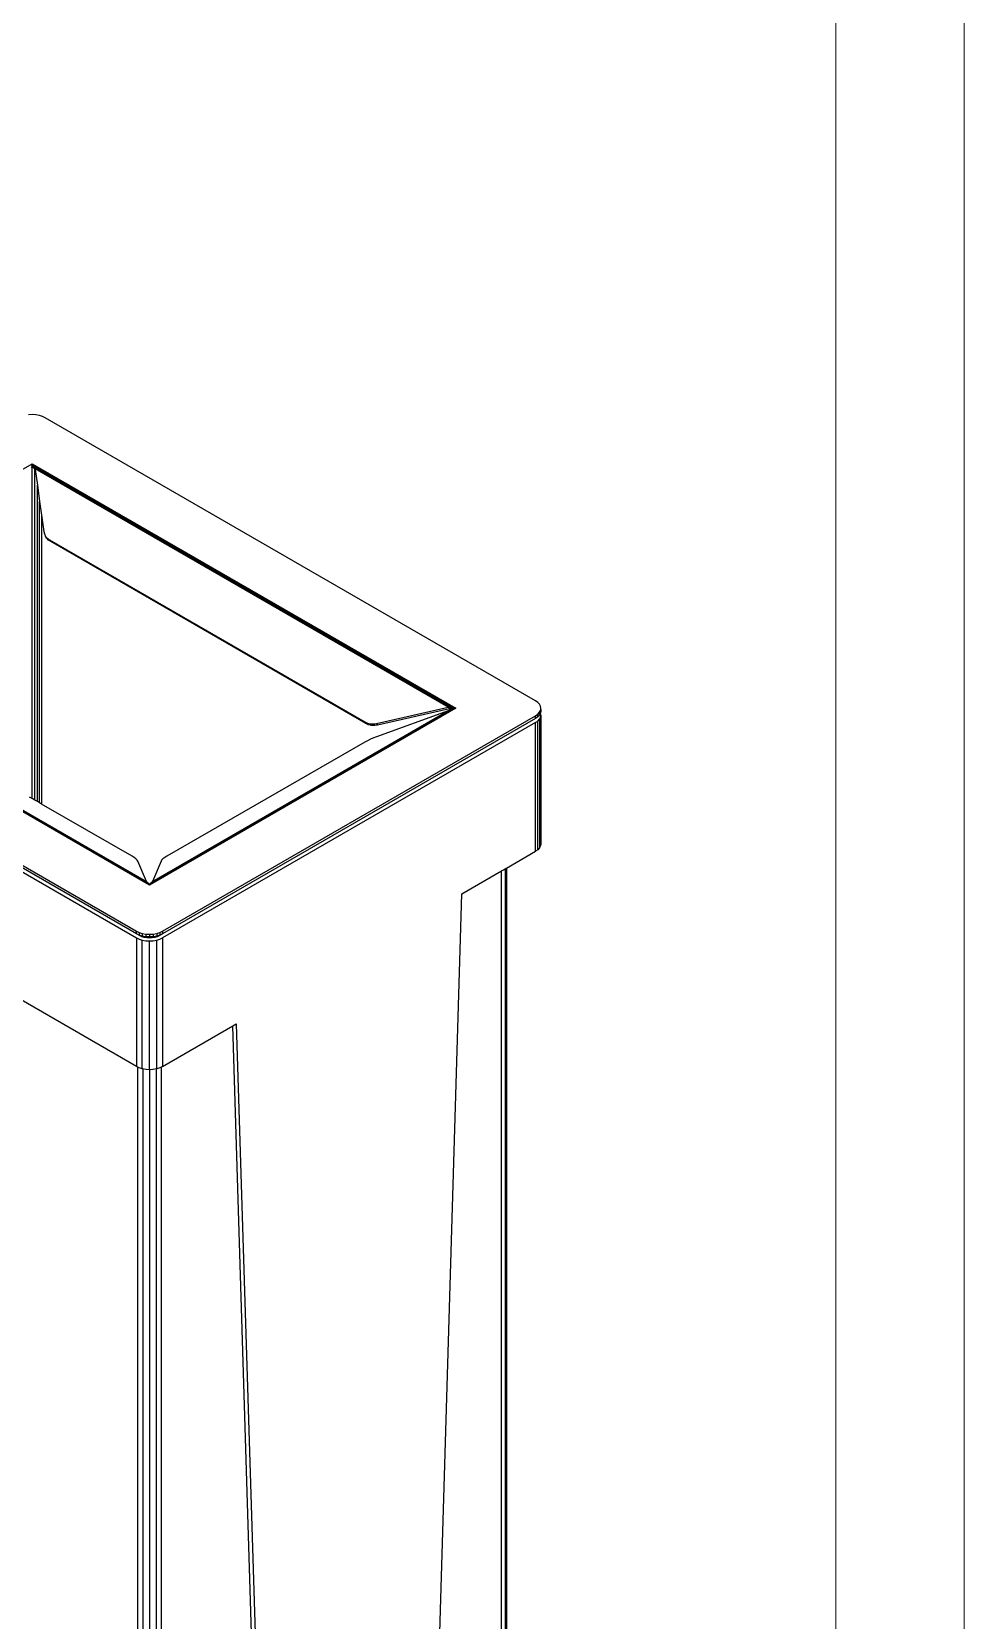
# Model space of a CAD drawing. Header units: millimetres. Extents: x 153 to 4750, y 92 to 3343.
# Drawn here: x 4188 to 4750, y 1899 to 2856 of the extents above; entities that cross this region are included whole.
import ezdxf

# ---------------------------------------------------------------- set-up
doc = ezdxf.new("R2010")
doc.units = ezdxf.units.MM
doc.layers.add('tabelka', color=155, linetype='Continuous')

msp = doc.modelspace()

# ---------------------------------------------------------------- linework, layer by layer
for p, q in [((4188.65, 2625.39), (4186.4, 2625.26)), ((4190.9, 2625.26), (4188.65, 2625.39)), ((4193.02, 2624.87), (4190.9, 2625.26)), ((4194.88, 2624.27), (4193.02, 2624.87)), ((4196.43, 2623.53), (4194.88, 2624.27)), ((4492, 2452.88), (4196.43, 2623.53)), ((4004.12, 2489.22), (4188.65, 2595.75)), ((4188.65, 2595.75), (4188.22, 2595.05)), ((4188.22, 2595.05), (4188.65, 2594.12)), ((4188.65, 2595.75), (4443.89, 2448.39)), ((4188.65, 2594.12), (4188.65, 2595.75)), ((4189.09, 2595.07), (4188.65, 2595.75)), ((4188.65, 2594.12), (4189.09, 2595.07)), ((4189.91, 2592.97), (4189.09, 2595.07)), ((4189.54, 2594.33), (4189.09, 2595.07)), ((4189.09, 2595.07), (4442.75, 2448.62)), ((4188.02, 2593.56), (4188.65, 2594.12)), ((4188.65, 2546.91), (4188.65, 2594.12)), ((4188.65, 2594.12), (4189.28, 2593.56)), ((4189.28, 2593.56), (4189.91, 2592.97)), ((4189.91, 2592.97), (4189.54, 2594.33)), ((4190, 2593.55), (4189.54, 2594.33)), ((4189.54, 2594.33), (4441.61, 2448.8)), ((4190.06, 2593.31), (4189.54, 2594.33)), ((4189.91, 2592.97), (4190.29, 2592.6)), ((4190, 2593.55), (4440.49, 2448.93)), ((4190.18, 2593.24), (4190, 2593.55)), ((4190.13, 2593.27), (4190, 2593.55)), ((4190.13, 2593.27), (4190.06, 2593.31)), ((4190.2, 2593.02), (4190.06, 2593.31)), ((4190.18, 2593.24), (4190.13, 2593.27)), ((4190.25, 2592.99), (4190.13, 2593.27)), ((4190.29, 2593.05), (4190.18, 2593.24)), ((4190.29, 2592.85), (4190.2, 2593.02)), ((4190.25, 2592.99), (4190.2, 2593.02)), ((4190.29, 2592.97), (4190.25, 2592.99)), ((4190.29, 2592.91), (4190.25, 2592.99)), ((4190.29, 2592.97), (4190.29, 2593.05)), ((4190.36, 2592.93), (4190.29, 2593.05)), ((4190.36, 2592.93), (4190.29, 2592.97)), ((4190.29, 2592.91), (4190.29, 2592.97)), ((4190.29, 2592.85), (4190.29, 2592.91)), ((4190.37, 2592.7), (4190.29, 2592.85)), ((4190.29, 2546.81), (4190.29, 2592.6)), ((4190.29, 2592.6), (4190.52, 2592.39)), ((4190.48, 2592.73), (4190.36, 2592.93)), ((4190.39, 2592.69), (4190.37, 2592.7)), ((4190.49, 2592.63), (4190.39, 2592.69)), ((4190.52, 2592.39), (4190.39, 2592.69)), ((4439.38, 2449.03), (4190.48, 2592.73)), ((4190.48, 2592.73), (4190.49, 2592.63)), ((4190.49, 2592.63), (4190.52, 2592.39)), ((4190.52, 2592.39), (4191.83, 2582.9)), ((4191.83, 2546.53), (4191.83, 2582.9)), ((4191.83, 2582.9), (4193.18, 2573.03)), ((4193.18, 2546.09), (4193.18, 2573.03)), ((4193.18, 2573.03), (4194.31, 2564.85)), ((4194.31, 2564.85), (4194.31, 2545.55)), ((4194.31, 2564.85), (4195.66, 2555.03)), ((4188.65, 2393.97), (4188.65, 2546.91)), ((4190.29, 2393.02), (4190.29, 2546.81)), ((4195.66, 2555.03), (4196.05, 2553.45)), ((4196.05, 2553.45), (4196.79, 2552.01)), ((4196.79, 2552.01), (4197.84, 2550.79)), ((4197.49, 2551.01), (4196.79, 2552.01)), ((4198.54, 2549.78), (4197.49, 2551.01)), ((4197.84, 2550.79), (4199.14, 2549.83)), ((4197.84, 2550.79), (4198.54, 2549.78)), ((4199.84, 2548.83), (4198.54, 2549.78)), ((4199.14, 2549.83), (4389.1, 2440.16)), ((4199.14, 2549.83), (4199.84, 2548.83)), ((4342.09, 2466.7), (4199.84, 2548.83)), ((4191.83, 2392.13), (4191.83, 2546.53)), ((4193.18, 2391.35), (4193.18, 2546.09)), ((4194.31, 2545.55), (4194.31, 2390.7)), ((3956.01, 2484.73), (4251.58, 2314.08)), ((4259.36, 2341.85), (4004.12, 2489.22)), ((4258.92, 2342.49), (4005.26, 2488.93)), ((4258.47, 2343.06), (4006.4, 2488.6)), ((4258.01, 2343.58), (4007.52, 2488.2)), ((4008.63, 2487.75), (4257.53, 2344.04)), ((4389.8, 2439.15), (4342.09, 2466.7)), ((4493.35, 2451.93), (4492, 2452.88)), ((4494.38, 2450.82), (4493.35, 2451.93)), ((4443.89, 2448.39), (4259.36, 2341.85)), ((4442.75, 2448.11), (4259.8, 2342.49)), ((4441.61, 2447.77), (4260.25, 2343.06)), ((4440.49, 2447.38), (4260.71, 2343.58)), ((4261.19, 2344.04), (4439.38, 2446.92)), ((4267.14, 2314.08), (4492, 2443.9)), ((4492, 2442.27), (4267.14, 2312.44)), ((4396.07, 2439.31), (4439.38, 2449.03)), ((4439.38, 2446.92), (4396.07, 2431.22)), ((4440.08, 2448.02), (4396.78, 2438.31)), ((4441.03, 2447.74), (4439.38, 2449.03)), ((4439.38, 2449.03), (4440.08, 2448.02)), ((4440.49, 2448.93), (4439.38, 2449.03)), ((4439.38, 2446.92), (4440.49, 2447.38)), ((4440.08, 2448.02), (4441.03, 2447.74)), ((4440.49, 2448.93), (4441.61, 2447.77)), ((4441.61, 2448.8), (4440.49, 2448.93)), ((4440.49, 2448.93), (4441.03, 2447.74)), ((4440.49, 2447.38), (4441.28, 2447.66)), ((4441.03, 2447.74), (4441.28, 2447.66)), ((4441.28, 2447.66), (4441.61, 2447.77)), ((4441.61, 2448.8), (4442.26, 2447.97)), ((4442.75, 2448.62), (4441.61, 2448.8)), ((4441.61, 2448.8), (4441.87, 2447.85)), ((4441.61, 2447.77), (4441.87, 2447.85)), ((4441.87, 2447.85), (4442.26, 2447.97)), ((4442.26, 2447.97), (4442.75, 2448.11)), ((4442.75, 2448.62), (4443.02, 2448.18)), ((4443.89, 2448.39), (4442.75, 2448.62)), ((4442.75, 2448.62), (4442.81, 2448.12)), ((4442.75, 2448.11), (4442.81, 2448.12)), ((4442.81, 2448.12), (4443.02, 2448.18)), ((4443.02, 2448.18), (4443.89, 2448.39)), ((4492, 2443.9), (4493.35, 2444.85)), ((4492, 2442.27), (4492, 2443.9)), ((4493.35, 2443.22), (4492, 2442.27)), ((4493.28, 2440.71), (4494.32, 2441.79)), ((4493.35, 2444.85), (4494.38, 2445.96)), ((4493.35, 2443.22), (4493.35, 2444.85)), ((4494.38, 2444.33), (4493.35, 2443.22)), ((4494.32, 2441.79), (4494.99, 2443.01)), ((4494.32, 2441.79), (4494.32, 2364.22)), ((4495.01, 2449.62), (4494.38, 2450.82)), ((4494.38, 2445.96), (4495.01, 2447.16)), ((4494.38, 2444.33), (4494.38, 2445.96)), ((4495.01, 2445.53), (4494.38, 2444.33)), ((4494.99, 2443.01), (4495.22, 2444.31)), ((4494.99, 2443.01), (4494.99, 2368.04)), ((4495.22, 2448.39), (4495.01, 2449.62)), ((4495.01, 2447.16), (4495.08, 2447.57)), ((4495.01, 2445.53), (4495.01, 2447.16)), ((4495.22, 2446.76), (4495.01, 2445.53)), ((4495.22, 2444.31), (4495.01, 2445.53)), ((4495.08, 2447.57), (4495.22, 2448.39)), ((4495.08, 2447.57), (4495.22, 2446.76)), ((4495.22, 2446.76), (4495.22, 2448.39)), ((4495.22, 2444.31), (4495.22, 2366.74)), ((4492, 2439.82), (4267.14, 2310)), ((4389.1, 2440.16), (4390.62, 2439.48)), ((4389.8, 2439.15), (4389.1, 2440.16)), ((4391.33, 2438.47), (4389.8, 2439.15)), ((4390.62, 2439.48), (4392.43, 2439.09)), ((4391.33, 2438.47), (4390.62, 2439.48)), ((4393.14, 2438.09), (4391.33, 2438.47)), ((4392.43, 2439.09), (4394.45, 2439.07)), ((4393.14, 2438.09), (4392.43, 2439.09)), ((4395.16, 2438.06), (4393.14, 2438.09)), ((4394.45, 2439.07), (4396.07, 2439.31)), ((4395.16, 2438.06), (4394.45, 2439.07)), ((4396.78, 2438.31), (4395.16, 2438.06)), ((4396.07, 2439.31), (4396.78, 2438.31)), ((4492, 2439.82), (4493.28, 2440.71)), ((4492, 2362.25), (4492, 2439.82)), ((4493.28, 2363.14), (4493.28, 2440.71)), ((4389.1, 2428.05), (4269.85, 2359.2)), ((4390.62, 2428.88), (4389.1, 2428.05)), ((4392.43, 2429.74), (4390.62, 2428.88)), ((4393.85, 2430.35), (4392.43, 2429.74)), ((4394.45, 2430.6), (4393.85, 2430.35)), ((4395.53, 2431.01), (4394.45, 2430.6)), ((4396.07, 2431.22), (4395.53, 2431.01)), ((4103.8, 2395.32), (4251.58, 2310)), ((4251.58, 2312.44), (4105.92, 2396.54)), ((4188.65, 2393.97), (4187.01, 2394.92)), ((4190.29, 2393.02), (4188.65, 2393.97)), ((4191.83, 2392.13), (4190.29, 2393.02)), ((4193.18, 2391.35), (4191.83, 2392.13)), ((4194.31, 2390.7), (4193.18, 2391.35)), ((4248.87, 2359.2), (4194.31, 2390.7)), ((4494.99, 2365.44), (4494.32, 2364.22)), ((4494.99, 2368.04), (4495.22, 2366.74)), ((4494.99, 2368.04), (4494.99, 2365.44)), ((4495.22, 2366.74), (4494.99, 2365.44)), ((4250.17, 2358.39), (4248.87, 2359.2)), ((4251.22, 2357.62), (4250.17, 2358.39)), ((4251.96, 2356.92), (4251.22, 2357.62)), ((4252.35, 2356.34), (4251.96, 2356.92)), ((4257.53, 2344.04), (4252.35, 2356.34)), ((4266.37, 2356.34), (4261.19, 2344.04)), ((4266.69, 2356.84), (4266.37, 2356.34)), ((4267.46, 2357.59), (4266.69, 2356.84)), ((4268.54, 2358.39), (4267.46, 2357.59)), ((4269.85, 2359.2), (4268.54, 2358.39)), ((4474.42, 2352.1), (4492, 2362.25)), ((4493.28, 2363.14), (4492, 2362.25)), ((4494.32, 2364.22), (4493.28, 2363.14)), ((4447.46, 2336.54), (4471.49, 2350.41)), ((4471.49, 2350.41), (4472.66, 2351.09)), ((4471.49, 1838.47), (4471.49, 2350.41)), ((4472.66, 2351.09), (4473.6, 2351.63)), ((4473.6, 2351.63), (4474.21, 2351.98)), ((4473.6, 2351.63), (4473.6, 1840.26)), ((4474.21, 2351.98), (4474.42, 2352.1)), ((4474.42, 2352.1), (4474.42, 1842.55)), ((4257.53, 2344.04), (4258.01, 2343.58)), ((4258.01, 2343.58), (4258.47, 2343.06)), ((4258.47, 2343.06), (4258.92, 2342.49)), ((4258.92, 2342.49), (4259.36, 2341.85)), ((4259.36, 2341.85), (4259.8, 2342.49)), ((4259.8, 2342.49), (4260.25, 2343.06)), ((4260.25, 2343.06), (4260.71, 2343.58)), ((4260.71, 2343.58), (4261.19, 2344.04)), ((4431.98, 1815.66), (4447.46, 2336.54)), ((4251.58, 2232.43), (4103.8, 2317.75)), ((4251.58, 2314.08), (4253.13, 2313.34)), ((4251.58, 2312.44), (4251.58, 2314.08)), ((4253.13, 2311.7), (4251.58, 2312.44)), ((4253.7, 2311.22), (4251.58, 2312.44)), ((4251.58, 2310), (4253.13, 2309.25)), ((4251.58, 2310), (4251.58, 2232.43)), ((4253.13, 2313.34), (4254.99, 2312.74)), ((4253.13, 2313.34), (4253.13, 2311.7)), ((4254.99, 2311.11), (4253.13, 2311.7)), ((4253.13, 2309.25), (4254.99, 2308.66)), ((4254.83, 2310.68), (4253.7, 2311.22)), ((4256.18, 2310.25), (4254.83, 2310.68)), ((4254.99, 2312.74), (4257.11, 2312.35)), ((4254.99, 2312.74), (4254.99, 2311.11)), ((4257.11, 2310.72), (4254.99, 2311.11)), ((4254.99, 2308.66), (4257.11, 2308.27)), ((4254.99, 2231.09), (4254.99, 2308.66)), ((4257.72, 2309.97), (4256.18, 2310.25)), ((4257.11, 2312.35), (4259.36, 2312.22)), ((4257.11, 2312.35), (4257.11, 2310.72)), ((4259.36, 2310.58), (4257.11, 2310.72)), ((4257.11, 2308.27), (4259.36, 2308.14)), ((4259.36, 2309.87), (4257.72, 2309.97)), ((4259.36, 2312.22), (4261.61, 2312.35)), ((4259.36, 2312.22), (4259.36, 2310.58)), ((4261.61, 2310.72), (4259.36, 2310.58)), ((4261, 2309.97), (4259.36, 2309.87)), ((4259.36, 2308.14), (4261.61, 2308.27)), ((4259.36, 2230.57), (4259.36, 2308.14)), ((4262.54, 2310.25), (4261, 2309.97)), ((4261.61, 2312.35), (4263.73, 2312.74)), ((4261.61, 2312.35), (4261.61, 2310.72)), ((4263.73, 2311.11), (4261.61, 2310.72)), ((4261.61, 2308.27), (4263.73, 2308.66)), ((4263.89, 2310.68), (4262.54, 2310.25)), ((4263.73, 2312.74), (4265.59, 2313.34)), ((4263.73, 2312.74), (4263.73, 2311.11)), ((4265.59, 2311.7), (4263.73, 2311.11)), ((4263.73, 2308.66), (4265.59, 2309.25)), ((4263.73, 2231.09), (4263.73, 2308.66)), ((4265.02, 2311.22), (4263.89, 2310.68)), ((4265.02, 2311.22), (4267.14, 2312.44)), ((4265.59, 2313.34), (4267.14, 2314.08)), ((4265.59, 2313.34), (4265.59, 2311.7)), ((4267.14, 2312.44), (4265.59, 2311.7)), ((4265.59, 2309.25), (4267.14, 2310)), ((4267.14, 2314.08), (4267.14, 2312.44)), ((4267.14, 2310), (4267.14, 2232.43)), ((4267.14, 2232.43), (4309.63, 2256.96)), ((4309.63, 2256.96), (4311.67, 2258.14)), ((4325.11, 1753.95), (4309.63, 2256.96)), ((4311.67, 2258.14), (4329.8, 1669.15)), ((4252.29, 2232.09), (4251.58, 2232.43)), ((4252.29, 1720.08), (4252.29, 2232.09)), ((4253.13, 2231.69), (4252.29, 2232.09)), ((4253.69, 2231.5), (4253.13, 2231.69)), ((4254.99, 2231.09), (4253.69, 2231.5)), ((4255.39, 2231.02), (4254.99, 2231.09)), ((4255.39, 2231.02), (4255.39, 1718.86)), ((4257.11, 2230.7), (4255.39, 2231.02)), ((4263.33, 2231.02), (4261.61, 2230.7)), ((4263.73, 2231.09), (4263.33, 2231.02)), ((4263.33, 2231.02), (4263.33, 1718.86)), ((4265.03, 2231.5), (4263.73, 2231.09)), ((4265.59, 2231.69), (4265.03, 2231.5)), ((4266.43, 2232.09), (4265.59, 2231.69)), ((4267.14, 2232.43), (4266.43, 2232.09)), ((4266.43, 2232.09), (4266.43, 1720.08)), ((4257.31, 2230.69), (4257.11, 2230.7)), ((4259.36, 2230.57), (4257.31, 2230.69)), ((4261.41, 2230.69), (4259.36, 2230.57)), ((4259.36, 2230.57), (4259.36, 1718.39)), ((4261.61, 2230.7), (4261.41, 2230.69))]:
    msp.add_line(p, q)
at = {"layer": 'tabelka', "lineweight": 5}
for points in [[(152.68, 3342.69), (4750.24, 3342.69), (4750.24, 91.89), (152.68, 91.89)], [(230.08, 3265.29), (4672.84, 3265.29), (4672.84, 169.29), (230.08, 169.29)]]:
    msp.add_lwpolyline(points, close=True, dxfattribs=at)

doc.saveas('drawing.dxf')
